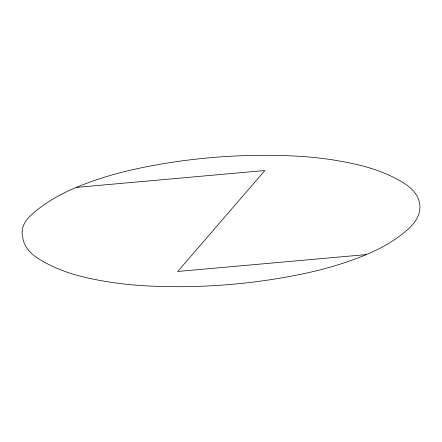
<?xml version="1.0" encoding="UTF-8"?>
<svg xmlns="http://www.w3.org/2000/svg" width="442" height="442" viewBox="0 0 442 442"><rect width="100%" height="100%" fill="white"/><g stroke="black" fill="none" stroke-linecap="round" stroke-linejoin="round"><path stroke-width="0.66" d="M76.256 187.414L264.852 170.529L177.728 271.471L366.324 254.586A145.352 80.858 -4.1 0 0 409.242 228.122A68.924 38.344 -4.1 0 0 404.645 183.64A145.352 80.858 -4.1 0 0 357.026 164.546A227.641 126.639 -4.1 0 0 294.969 156.065A343.904 191.314 -4.1 0 0 135.539 169.048A227.641 126.639 -4.1 0 0 76.256 187.414A154.335 85.859 -4.1 0 0 30.686 215.514A55.344 30.785 -4.1 0 0 22.757 237.172A68.924 38.344 -4.1 0 0 37.935 258.36A145.352 80.858 -4.1 0 0 85.555 277.454A227.641 126.639 -4.1 0 0 147.611 285.935A343.904 191.314 -4.1 0 0 307.041 272.952A227.641 126.639 -4.1 0 0 366.324 254.586"/></g></svg>
